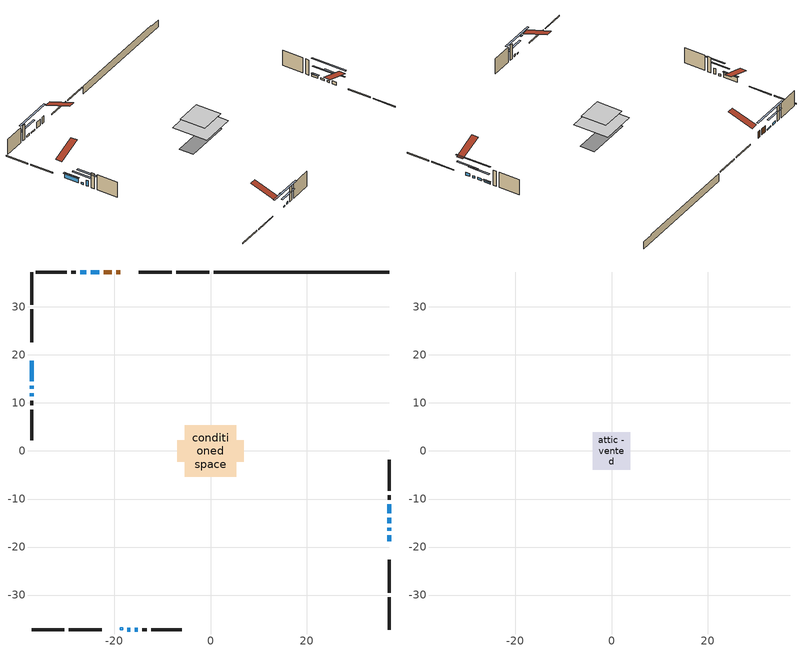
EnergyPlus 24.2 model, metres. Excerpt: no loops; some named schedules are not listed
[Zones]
conditioned space
 floor adiabatic (AdiabaticFloorConstruction): -5.32,-5.32 -5.32,5.32 5.32,5.32 5.32,-5.32 z3.05
 floor foundation (Slab1 construction): -6.95,-2.19 -6.95,2.19 6.95,2.19 6.95,-2.19 z-1.83
 wall outside (RimJoist1 construction): -0.24,37.27 -7.1,37.27 / -37.27,-37.27 -30.41,-37.27 / -37.27,37.27 -37.27,30.41 / 37.27,-37.27 37.27,-30.41 z0.61:0.91
 wall outside (RimJoist2 construction): -8.03,37.27 -14.89,37.27 / -29.48,-37.27 -22.62,-37.27 / -37.27,29.48 -37.27,22.62 / 37.27,-29.48 37.27,-22.62 z0.61:0.91
 wall outside (AdiabaticWallConstruction 1): -18.74,37.27 -19.6,37.27 / -20.53,37.27 -22.21,37.27 z0.61:2.64
 wall outside (AdiabaticWallConstruction): 37.27,-18.76 37.27,-17.54 z0.61:1.53; -37.27,18.76 -37.27,14.49 z0.61:2.13; 37.27,-16.61 37.27,-16 / 37.27,-15.08 37.27,-13.85 / -25.89,37.27 -27.12,37.27 / -15.8,-37.27 -15.18,-37.27 / -37.27,13.57 -37.27,12.95 / 37.27,-12.93 37.27,-11.1 z0.61:1.22; -23.14,37.27 -24.97,37.27 / -17.33,-37.27 -16.72,-37.27 z0.61:0.92; -37.27,12.03 -37.27,11.42 z0.61:2.44
 wall outside (Wall1 construction): -28.04,37.27 -29,37.27 / -14.25,-37.27 -13.29,-37.27 / -37.27,10.49 -37.27,9.53 / 37.27,-10.17 37.27,-9.21 z0.61:5.49
 wall outside (Wall2 construction): -29.93,37.27 -36.34,37.27 / -12.36,-37.27 -5.96,-37.27 / -37.27,8.6 -37.27,2.19 / 37.27,-8.28 37.27,-1.87 z0.61:5.49
 wall foundation (FoundationWall1 construction): 0.69,37.27,-1.83 0.69,37.27,0.61 33.61,37.27,0.61 33.61,37.27,0.31 37.27,37.27,0.31 37.27,37.27,-1.83
 window (WindowConstruction): 37.27,-18.76 37.27,-17.54 z0.61:1.52
 window (WindowConstruction 7): -37.27,18.76 -37.27,14.49 z0.61:2.13
 window (WindowConstruction 8): 37.27,-16.61 37.27,-16 z0.61:1.22
 window (WindowConstruction 9): -23.14,37.27 -24.97,37.27 z0.61:0.91
 window (WindowConstruction 10): -17.33,-37.27 -16.72,-37.27 z0.61:0.91
 window (WindowConstruction 1): 37.27,-15.07 37.27,-13.85 z0.61:1.22
 window (WindowConstruction 2): -25.89,37.27 -27.11,37.27 z0.61:1.22
 window (WindowConstruction 3): -15.79,-37.27 -15.18,-37.27 z0.61:1.22
 window (WindowConstruction 4): -37.27,13.56 -37.27,12.95 z0.61:1.22
 window (WindowConstruction 5): -37.27,12.03 -37.27,11.42 z0.61:2.44
 window (WindowConstruction 6): 37.27,-12.93 37.27,-11.1 z0.61:1.22
 door (Door): -18.75,37.27 -19.6,37.27 z0.61:2.64
 door (Door 1): -20.53,37.27 -22.21,37.27 z0.61:2.64
 ceiling adiabatic (AdiabaticFloorConstruction): 5.32,-5.32 5.32,5.32 -5.32,5.32 -5.32,-5.32 z3.05
 roof outside (AdiabaticRoofConstruction): -18.26,-37.27,5.49 -18.26,-36.79,5.65 -18.76,-36.79,5.65 -18.76,-37.27,5.49
 skylight (SkylightConstruction): -18.26,-37.27,5.49 -18.26,-36.79,5.64 -18.76,-36.79,5.64 -18.76,-37.27,5.49
attic - vented
 floor to conditioned space (Floor1 construction Reversed): -3.9,-3.9 -3.9,3.9 3.9,3.9 3.9,-3.9 z5.49
 roof outside (Roof1 construction): -17.82,37.27,5.49 -17.82,29.68,8.02 -15.82,29.68,8.02 -15.82,37.27,5.49; -19.69,-37.27,5.49 -19.69,-29.68,8.02 -21.69,-29.68,8.02 -21.69,-37.27,5.49; -37.27,19.69,5.49 -29.68,19.69,8.02 -29.68,21.69,8.02 -37.27,21.69,5.49; 37.27,-19.69,5.49 29.68,-19.69,8.02 29.68,-21.69,8.02 37.27,-21.69,5.49
shading: 37.27,-14.9 37.27,-21.4 37.68,-21.4 37.68,-14.9 z4.16; -37.27,14.29 -37.27,18.96 -37.68,18.96 -37.68,14.29 z2.34; 37.27,-10.92 37.27,-21.69 37.68,-21.69 37.68,-10.92 z6.3; -30.05,37.27 -18.06,37.27 -18.06,37.68 -30.05,37.68 z6; -11.64,-37.27 -22.41,-37.27 -22.41,-37.68 -11.64,-37.68 z6; 37.27,-11.22 37.27,-17.71 37.68,-17.71 37.68,-11.22 z3.86; -29.75,37.27 -23.26,37.27 -23.26,37.68 -29.75,37.68 z3.86; -12.54,-37.27 -18.43,-37.27 -18.43,-37.68 -12.54,-37.68 z3.86; -37.27,10.32 -37.27,16.2 -37.68,16.2 -37.68,10.32 z3.86; -37.27,8.78 -37.27,14.67 -37.68,14.67 -37.68,8.78 z5.08; 37.27,-10.9 37.27,-13.13 37.68,-13.13 37.68,-10.9 z1.42
[Building]
Building 1: Terrain=Suburbs
[Site:Location]
Toronto City Centre_ON: Latitude {deg}=43.63; Longitude {deg}=-79.39; Time Zone {hr}=-5; Elevation {m}=77; Keep Site Location Information=Yes
[Site:GroundTemperature:Shallow]
5.01852, 3.26908, 3.12898, 3.95918, 7.29196, 10.6092, 13.4851, 15.3069, 15.4617, 13.9799, 11.1774, 7.9619
[Site:WaterMainsTemperature]
Calculation Method=Schedule; Temperature Schedule=mains temperature schedule
[Material] Roughness=Rough; Thermal Absorptance=0.9
Name | Thickness {m} | Conductivity {W/m-K} | Density {kg/m3} | Specific Heat {J/kg-K} | Solar Absorptance | Visible Absorptance
asphalt or fiberglass shingles | 0.00635 | 0.162714 | 1121.4 | 1465.45 | 0.4 | 0.4
asphalt or fiberglass shingles 1 | 0.00635 | 0.162714 | 1121.4 | 1465.45 | 0.7 | 0.7
ceiling loosefill ins | 0.0846667 | 0.0480833 | 16.02 | 1046.75 | 0.7 | 0.7
ceiling stud and cavity | 0.1397 | 0.088943 | 65.682 | 1177.47 | 0.7 | 0.7
concrete 4.0 in. | 0.1016 | 1.803125 | 2242.8 | 837.4 | 0.7 | 0.7
concrete 8.0 in. | 0.2032 | 1.803125 | 2242.8 | 837.4 | 0.7 | 0.7
door material | 0.04445 | 0.053851 | 512.64 | 1214.23 | 0.7 | 0.7
door material 1 | 0.04445 | 0.327969 | 512.64 | 1214.23 | 0.7 | 0.7
exterior vertical ins | 0.0460229 | 0.029427 | 32.04 | 1214.23 | 0.7 | 0.7
floor covering | 0.0127 | 0.0433444 | 54.468 | 1339.84 | 0.6 | 0.6
floor rigid ins; roof rigid ins; wall rigid ins | 0.512978 | 0.029427 | 32.04 | 1214.23 | 0.7 | 0.7
floor stud and cavity | 0.1397 | 1.75129 | 37.0049 | 1207.88 | 0.7 | 0.7
furniture material conditioned space 1 | 0.1524 | 0.115458 | 640.8 | 1214.23 | 0.6 | 0.6
gypsum board | 0.0127 | 0.160291 | 801 | 837.4 | 0.6 | 0.6
gypsum board 1 | 0.0127 | 0.160291 | 801 | 837.4 | 0.7 | 0.7
osb sheathing 0.5 in. | 0.0127 | 0.115458 | 512.64 | 1214.23 | 0.7 | 0.7
osb sheathing 0.75 in. | 0.01905 | 0.115458 | 512.64 | 1214.23 | 0.7 | 0.7
osb sheathing 2.0 in. | 0.0508 | 0.115458 | 512.64 | 1214.23 | 0.7 | 0.7
rim joist stud and cavity | 0.0508 | 0.0451784 | 125.044 | 1163.47 | 0.6 | 0.6
rim joist stud and cavity 1 | 0.0508 | 0.029095 | 125.044 | 1163.47 | 0.6 | 0.6
roof stud and cavity | 0.18415 | 1.78685 | 37.0049 | 1207.88 | 0.6 | 0.6
wall stud and cavity | 0.1397 | 0.102505 | 139.0536 | 1170.24 | 0.7 | 0.7
wall stud and cavity 1 | 0.1397 | 0.0826441 | 139.0536 | 1170.24 | 0.7 | 0.7
wall stud and cavity 2 | 0.0889 | 0.380278 | 52.3479 | 1209.89 | 0.7 | 0.7
wall stud and cavity 3 | 0.0889 | 0.391764 | 83.0341 | 1211.67 | 0.7 | 0.7
wood siding | 0.0254 | 0.102417 | 544.68 | 1172.36 | 0.4 | 0.4
wood siding 1; wood siding 2; wood siding 3 | 0.0254 | 0.102417 | 544.68 | 1172.36 | 0.7 | 0.7
[WindowMaterial:SimpleGlazingSystem]
Name | U-Factor {W/m2-K} | Solar Heat Gain Coefficient
SkylightMaterial | 2.52208 | 0.5425
WindowMaterial | 1.75564 | 0.55
WindowMaterial 1 | 1.8692 | 0.49
WindowMaterial 2 | 1.805604 | 0.52
WindowMaterial 3 | 1.94131 | 0.46
WindowMaterial 4 | 1.82661 | 0.51
WindowMaterial 5 | 1.68239 | 0.59
WindowMaterial 6 | 7.0816 | 0.65
[Construction]
AdiabaticFloorConstruction: floor stud and cavity, floor rigid ins, osb sheathing 0.75 in., floor covering
AdiabaticRoofConstruction: asphalt or fiberglass shingles 1, roof rigid ins, osb sheathing 0.75 in., roof stud and cavity
AdiabaticWallConstruction: wood siding 2, wall rigid ins, wall stud and cavity 2, gypsum board
AdiabaticWallConstruction 1: wood siding 3, wall rigid ins, wall stud and cavity 2, gypsum board
Door: door material
Door 1: door material 1
Floor1 construction Reversed: gypsum board, ceiling stud and cavity, ceiling loosefill ins
FoundationWall1 construction: concrete 8.0 in., gypsum board 1
furniture construction conditioned space 1: furniture material conditioned space 1
PartitionWallConstruction: gypsum board, wall stud and cavity 3, gypsum board
RimJoist1 construction: wood siding 1, osb sheathing 2.0 in., rim joist stud and cavity
RimJoist2 construction: wood siding 1, osb sheathing 2.0 in., rim joist stud and cavity 1
Roof1 construction: asphalt or fiberglass shingles
SkylightConstruction: SkylightMaterial
Slab1 construction: concrete 4.0 in.
Wall1 construction: wood siding, osb sheathing 0.5 in., wall stud and cavity, gypsum board
Wall2 construction: wood siding, osb sheathing 0.5 in., wall stud and cavity 1, gypsum board
WindowConstruction: WindowMaterial
WindowConstruction 1; WindowConstruction 3; WindowConstruction 4; WindowConstruction 8: WindowMaterial 1
WindowConstruction 10; WindowConstruction 9: WindowMaterial 6
WindowConstruction 2: WindowMaterial 2
WindowConstruction 5: WindowMaterial 3
WindowConstruction 6: WindowMaterial 4
WindowConstruction 7: WindowMaterial 5
[Zone] Multiplier=1; Part of Total Floor Area=Yes
Name | Volume {m3}
attic - vented | 25.0728
conditioned space | 424.1
[Space]
Name | Zone | Volume {m3}
attic - vented 1 | attic - vented | 25.0728
conditioned space 1 | conditioned space | 424.1
[ZoneInfiltration:EffectiveLeakageArea]
infil attic - vented 1: Zone or Space=attic - vented 1; Schedule=Always On Discrete; Effective Air Leakage Area {cm2}=2555.37; Stack Coefficient=0.000175901; Wind Coefficient=8.96095e-06
[ZoneMixing]
whole house fan mix: Zone or Space=attic - vented; Schedule=Always On Continuous; Design Flow Rate Calculation Method=Flow/Zone; Design Flow Rate {m3/s}=0; Source Zone or Space=conditioned space
[SurfaceProperty:ExposedFoundationPerimeter]
Slab1: Exposed Perimeter Calculation Method=TotalExposedPerimeter; Total Exposed Perimeter {m}=36.577
[InternalMass] Zone or ZoneList=conditioned space; Space or SpaceList=conditioned space 1
Name | Construction | Surface Area {m2}
furniture mass conditioned space 1 | furniture construction conditioned space 1 | 69.5759
partition wall mass | PartitionWallConstruction | 173.94
[Lights]
interior lighting: Zone or ZoneList or Space or SpaceList=conditioned space 1; Schedule=interior lighting schedule; Design Level Calculation Method=LightingLevel; Lighting Level {W}=343.2; Return Air Fraction=0; Fraction Radiant=0.6; Fraction Visible=0.2; Fraction Replaceable=1
[People]
occupants: Zone or ZoneList or Space or SpaceList=conditioned space 1; Number of People Schedule=occupants schedule; Number of People Calculation Method=People; Number of People=3; Fraction Radiant=0.314171; Sensible Heat Fraction=0.56303; Activity Level Schedule=occupants activity schedule; Carbon Dioxide Generation Rate {m3/s-W}=0; Enable ASHRAE 55 Comfort Warnings=No; Mean Radiant Temperature Calculation Type=EnclosureAveraged
[ElectricEquipment] Zone or ZoneList or Space or SpaceList=conditioned space 1; Design Level Calculation Method=EquipmentLevel
Name | Schedule | Design Level {W} | Fraction Latent | Fraction Radiant | Fraction Lost
clothes dryer | clothes dryer schedule | 140.772 | 0.015 | 0.081 | 0.85
clothes washer | clothes washer schedule | 32.1985 | 0.03 | 0.162 | 0.7
cooking range | cooking range schedule | 215.147 | 0.08 | 0.432 | 0.2
dishwasher | dishwasher schedule | 66.8632 | 0.3 | 0.18 | 0.4
fridge | fridge schedule | 72.9452 | 0 | 0.6 | 0
mech vent house fan | mech vent house fan schedule | 0.95 | 0 | 0 | 1
mech vent house fan cfis | mech vent house fan cfis schedule | 0 | 0 | 0 | 0
misc plug loads | misc plug loads schedule | 494.7 | 0.045 | 0.513 | 0.1
whole house fan | Always On Discrete | 0 | 0 | 0 | 1
[OtherEquipment] Zone or ZoneList or Space or SpaceList=conditioned space 1; Design Level Calculation Method=EquipmentLevel
Name | Fuel Type | Schedule | Design Level {W} | Fraction Latent | Fraction Radiant | Fraction Lost
clothes dryer 1 | Electricity | clothes dryer schedule | 0 | 0.015 | 0.081 | 0.85
cooking range 1 | Electricity | cooking range schedule | 0 | 0.08 | 0.432 | 0.2
general water use latent | None | general water use schedule | 62.594 | 1 | 0 | 0
general water use sensible | None | general water use schedule | -61.6891 | 0 | 0.6 | 0
mech vent house fan latent load | None | Always On Discrete | 0 | 1 | 0 | 0
mech vent house fan sensible load | None | Always On Discrete | 0 | 0 | 0 | 0
water heater energy adjustment1 | NaturalGas | Always On Discrete | 0.01 | 0 | 0 | 1
[ZoneInfiltration:DesignFlowRate] Zone or ZoneList or Space or SpaceList=conditioned space 1; Schedule=Always On Discrete; Design Flow Rate Calculation Method=Flow/Zone; Design Flow Rate {m3/s}=0
infil flow; natural vent flow; whole house fan flow
[AvailabilityManager:Scheduled]
central ac and furnace airloop Availability Manager: Schedule=Always On Discrete
[Foundation:Kiva]
Foundation Kiva 1: Initial Indoor Air Temperature {C}=18; Wall Height Above Grade {m}=0.609996; Wall Depth Below Slab {m}=0.2032; Custom Block Material Name 1=exterior vertical ins; Custom Block Depth 1 {m}=2.43998; Custom Block X Position 1 {m}=0.2159; Custom Block Z Position 1 {m}=0
[Foundation:Kiva:Settings]
Soil Conductivity {W/m-K}=0.849921; Soil Density {kg/m3}=1842.3; Soil Specific Heat {J/kg-K}=418.7; Ground Solar Absorptivity=0.9; Ground Thermal Absorptivity=0.9; Ground Surface Roughness {m}=0.03; Far-Field Width {m}=40; Deep-Ground Boundary Condition=ZeroFlux; Deep-Ground Depth {m}=40; Minimum Cell Dimension {m}=0.2; Maximum Cell Growth Coefficient=3; Simulation Timestep=Timestep
[Exterior:Lights]
exterior lighting: Schedule=exterior lighting schedule; Design Level {W}=75.6
[EnergyManagementSystem:GlobalVariable]
central_ac_and_furnace_airloop_Fan_RTF
infil_program_Qfan
infil_program_Qinf
natural_vent_program_Qnv
natural_vent_program_Qwhf
[EnergyManagementSystem:Sensor]
Name | Output:Variable or Output:Meter Index Key | Output:Variable or Output:Meter
airflow_gain | infil flow | Infiltration Sensible Heat Gain Energy
airflow_gain_1 | natural vent flow | Infiltration Sensible Heat Gain Energy
airflow_gain_2 | whole house fan flow | Infiltration Sensible Heat Gain Energy
airflow_loss | infil flow | Infiltration Sensible Heat Loss Energy
airflow_loss_1 | natural vent flow | Infiltration Sensible Heat Loss Energy
airflow_loss_2 | whole house fan flow | Infiltration Sensible Heat Loss Energy
clg_load_cond |  | Cooling:EnergyTransfer:Zone:CONDITIONED SPACE
clg_sp_s; clg_sp_s_1 | cooling setpoint | Schedule Value
clothes_dryer_exhaust_0_sch_s | clothes dryer exhaust 0 schedule | Schedule Value
cool_season | cooling season schedule | Schedule Value
htg_load_cond |  | Heating:EnergyTransfer:Zone:CONDITIONED SPACE
htg_sp_s; htg_sp_s_1 | heating setpoint | Schedule Value
ig_ee_conv | clothes dryer | Electric Equipment Convective Heating Energy
ig_ee_conv_2 | cooking range | Electric Equipment Convective Heating Energy
ig_ee_conv_4 | fridge | Electric Equipment Convective Heating Energy
ig_ee_conv_5 | misc plug loads | Electric Equipment Convective Heating Energy
ig_ee_conv_6 | whole house fan | Electric Equipment Convective Heating Energy
ig_ee_rad | clothes dryer | Electric Equipment Radiant Heating Energy
ig_ee_rad_2 | cooking range | Electric Equipment Radiant Heating Energy
ig_ee_rad_4 | fridge | Electric Equipment Radiant Heating Energy
ig_ee_rad_5 | misc plug loads | Electric Equipment Radiant Heating Energy
ig_ee_rad_6 | whole house fan | Electric Equipment Radiant Heating Energy
ig_lgt_conv | interior lighting | Lights Convective Heating Energy
ig_lgt_rad | interior lighting | Lights Radiant Heating Energy
ig_lgt_vis | interior lighting | Lights Visible Radiation Heating Energy
ig_oe_conv | clothes dryer 1 | Other Equipment Convective Heating Energy
ig_oe_conv_1 | cooking range 1 | Other Equipment Convective Heating Energy
ig_oe_conv_2 | general water use latent | Other Equipment Convective Heating Energy
ig_oe_conv_3 | general water use sensible | Other Equipment Convective Heating Energy
ig_oe_conv_4 | water heater energy adjustment1 | Other Equipment Convective Heating Energy
ig_oe_rad | clothes dryer 1 | Other Equipment Radiant Heating Energy
ig_oe_rad_1 | cooking range 1 | Other Equipment Radiant Heating Energy
ig_oe_rad_2 | general water use latent | Other Equipment Radiant Heating Energy
ig_oe_rad_3 | general water use sensible | Other Equipment Radiant Heating Energy
ig_oe_rad_4 | water heater energy adjustment1 | Other Equipment Radiant Heating Energy
ig_ppl_conv | occupants | People Convective Heating Energy
ig_ppl_rad | occupants | People Radiant Heating Energy
im_conv | furniture mass conditioned space 1 | Surface Inside Face Convection Heat Gain Energy
im_conv_1 | partition wall mass | Surface Inside Face Convection Heat Gain Energy
im_ig | furniture mass conditioned space 1 | Surface Inside Face Internal Gains Radiation Heat Gain Energy
im_ig_1 | partition wall mass | Surface Inside Face Internal Gains Radiation Heat Gain Energy
im_lgt | furniture mass conditioned space 1 | Surface Inside Face Lights Radiation Heat Gain Energy
im_lgt_1 | partition wall mass | Surface Inside Face Lights Radiation Heat Gain Energy
im_sol | furniture mass conditioned space 1 | Surface Inside Face Solar Radiation Heat Gain Energy
im_sol_1 | partition wall mass | Surface Inside Face Solar Radiation Heat Gain Energy
im_surf | furniture mass conditioned space 1 | Surface Inside Face Net Surface Thermal Radiation Heat Gain Energy
im_surf_1 | partition wall mass | Surface Inside Face Net Surface Thermal Radiation Heat Gain Energy
mv_conv | mech vent house fan | Electric Equipment Convective Heating Energy
mv_conv_1 | mech vent house fan cfis | Electric Equipment Convective Heating Energy
mv_conv_2 | mech vent house fan latent load | Other Equipment Convective Heating Energy
mv_conv_3 | mech vent house fan sensible load | Other Equipment Convective Heating Energy
mv_rad | mech vent house fan | Electric Equipment Radiant Heating Energy
mv_rad_1 | mech vent house fan cfis | Electric Equipment Radiant Heating Energy
mv_rad_2 | mech vent house fan latent load | Other Equipment Radiant Heating Energy
mv_rad_3 | mech vent house fan sensible load | Other Equipment Radiant Heating Energy
natural_vent_s | natural vent schedule | Schedule Value
out_pb_s |  | Site Outdoor Air Barometric Pressure
out_wt_s |  | Site Outdoor Air Humidity Ratio
site_vw_s |  | Site Wind Speed
ss_back_out | Window1 | Surface Window Shortwave from Zone Back Out Window Heat Transfer Rate
ss_back_out_1 | Window11 | Surface Window Shortwave from Zone Back Out Window Heat Transfer Rate
ss_back_out_10 | Window7 | Surface Window Shortwave from Zone Back Out Window Heat Transfer Rate
ss_back_out_11 | Window9 | Surface Window Shortwave from Zone Back Out Window Heat Transfer Rate
ss_back_out_2 | Window13 | Surface Window Shortwave from Zone Back Out Window Heat Transfer Rate
ss_back_out_3 | Window14 | Surface Window Shortwave from Zone Back Out Window Heat Transfer Rate
ss_back_out_4 | Window15 | Surface Window Shortwave from Zone Back Out Window Heat Transfer Rate
ss_back_out_5 | Window18 | Surface Window Shortwave from Zone Back Out Window Heat Transfer Rate
ss_back_out_6 | Window2 | Surface Window Shortwave from Zone Back Out Window Heat Transfer Rate
ss_back_out_7 | Window4 | Surface Window Shortwave from Zone Back Out Window Heat Transfer Rate
ss_back_out_8 | Window5 | Surface Window Shortwave from Zone Back Out Window Heat Transfer Rate
ss_back_out_9 | Window6 | Surface Window Shortwave from Zone Back Out Window Heat Transfer Rate
ss_conv | Door1 | Surface Inside Face Convection Heat Gain Energy
ss_conv_1 | Door2 | Surface Inside Face Convection Heat Gain Energy
ss_conv_10 | Window5 | Surface Inside Face Convection Heat Gain Energy
ss_conv_11 | Window6 | Surface Inside Face Convection Heat Gain Energy
ss_conv_12 | Window7 | Surface Inside Face Convection Heat Gain Energy
ss_conv_13 | Window9 | Surface Inside Face Convection Heat Gain Energy
ss_conv_2 | Window1 | Surface Inside Face Convection Heat Gain Energy
ss_conv_3 | Window11 | Surface Inside Face Convection Heat Gain Energy
ss_conv_4 | Window13 | Surface Inside Face Convection Heat Gain Energy
ss_conv_5 | Window14 | Surface Inside Face Convection Heat Gain Energy
ss_conv_6 | Window15 | Surface Inside Face Convection Heat Gain Energy
ss_conv_7 | Window18 | Surface Inside Face Convection Heat Gain Energy
ss_conv_8 | Window2 | Surface Inside Face Convection Heat Gain Energy
ss_conv_9 | Window4 | Surface Inside Face Convection Heat Gain Energy
ss_ig | Door1 | Surface Inside Face Internal Gains Radiation Heat Gain Energy
ss_ig_1 | Door2 | Surface Inside Face Internal Gains Radiation Heat Gain Energy
ss_ig_10 | Window5 | Surface Inside Face Internal Gains Radiation Heat Gain Energy
ss_ig_11 | Window6 | Surface Inside Face Internal Gains Radiation Heat Gain Energy
ss_ig_12 | Window7 | Surface Inside Face Internal Gains Radiation Heat Gain Energy
ss_ig_13 | Window9 | Surface Inside Face Internal Gains Radiation Heat Gain Energy
ss_ig_2 | Window1 | Surface Inside Face Internal Gains Radiation Heat Gain Energy
ss_ig_3 | Window11 | Surface Inside Face Internal Gains Radiation Heat Gain Energy
ss_ig_4 | Window13 | Surface Inside Face Internal Gains Radiation Heat Gain Energy
ss_ig_5 | Window14 | Surface Inside Face Internal Gains Radiation Heat Gain Energy
ss_ig_6 | Window15 | Surface Inside Face Internal Gains Radiation Heat Gain Energy
ss_ig_7 | Window18 | Surface Inside Face Internal Gains Radiation Heat Gain Energy
ss_ig_8 | Window2 | Surface Inside Face Internal Gains Radiation Heat Gain Energy
ss_ig_9 | Window4 | Surface Inside Face Internal Gains Radiation Heat Gain Energy
ss_lgt | Door1 | Surface Inside Face Lights Radiation Heat Gain Energy
ss_lgt_1 | Door2 | Surface Inside Face Lights Radiation Heat Gain Energy
ss_sol | Door1 | Surface Inside Face Solar Radiation Heat Gain Energy
ss_sol_1 | Door2 | Surface Inside Face Solar Radiation Heat Gain Energy
ss_surf | Door1 | Surface Inside Face Net Surface Thermal Radiation Heat Gain Energy
ss_surf_1 | Door2 | Surface Inside Face Net Surface Thermal Radiation Heat Gain Energy
ss_surf_10 | Window5 | Surface Inside Face Net Surface Thermal Radiation Heat Gain Energy
ss_surf_11 | Window6 | Surface Inside Face Net Surface Thermal Radiation Heat Gain Energy
ss_surf_12 | Window7 | Surface Inside Face Net Surface Thermal Radiation Heat Gain Energy
ss_surf_13 | Window9 | Surface Inside Face Net Surface Thermal Radiation Heat Gain Energy
ss_surf_2 | Window1 | Surface Inside Face Net Surface Thermal Radiation Heat Gain Energy
ss_surf_3 | Window11 | Surface Inside Face Net Surface Thermal Radiation Heat Gain Energy
ss_surf_4 | Window13 | Surface Inside Face Net Surface Thermal Radiation Heat Gain Energy
ss_surf_5 | Window14 | Surface Inside Face Net Surface Thermal Radiation Heat Gain Energy
ss_surf_6 | Window15 | Surface Inside Face Net Surface Thermal Radiation Heat Gain Energy
ss_surf_7 | Window18 | Surface Inside Face Net Surface Thermal Radiation Heat Gain Energy
ss_surf_8 | Window2 | Surface Inside Face Net Surface Thermal Radiation Heat Gain Energy
ss_surf_9 | Window4 | Surface Inside Face Net Surface Thermal Radiation Heat Gain Energy
ss_trans_in | Window1 | Surface Window Transmitted Solar Radiation Rate
ss_trans_in_1 | Window11 | Surface Window Transmitted Solar Radiation Rate
ss_trans_in_10 | Window7 | Surface Window Transmitted Solar Radiation Rate
ss_trans_in_11 | Window9 | Surface Window Transmitted Solar Radiation Rate
ss_trans_in_2 | Window13 | Surface Window Transmitted Solar Radiation Rate
ss_trans_in_3 | Window14 | Surface Window Transmitted Solar Radiation Rate
ss_trans_in_4 | Window15 | Surface Window Transmitted Solar Radiation Rate
ss_trans_in_5 | Window18 | Surface Window Transmitted Solar Radiation Rate
ss_trans_in_6 | Window2 | Surface Window Transmitted Solar Radiation Rate
ss_trans_in_7 | Window4 | Surface Window Transmitted Solar Radiation Rate
ss_trans_in_8 | Window5 | Surface Window Transmitted Solar Radiation Rate
ss_trans_in_9 | Window6 | Surface Window Transmitted Solar Radiation Rate
ss_trans_out | Window1 | Surface Inside Face Initial Transmitted Diffuse Transmitted Out Window Solar Radiation Rate
ss_trans_out_1 | Window11 | Surface Inside Face Initial Transmitted Diffuse Transmitted Out Window Solar Radiation Rate
ss_trans_out_10 | Window7 | Surface Inside Face Initial Transmitted Diffuse Transmitted Out Window Solar Radiation Rate
ss_trans_out_11 | Window9 | Surface Inside Face Initial Transmitted Diffuse Transmitted Out Window Solar Radiation Rate
ss_trans_out_2 | Window13 | Surface Inside Face Initial Transmitted Diffuse Transmitted Out Window Solar Radiation Rate
ss_trans_out_3 | Window14 | Surface Inside Face Initial Transmitted Diffuse Transmitted Out Window Solar Radiation Rate
ss_trans_out_4 | Window15 | Surface Inside Face Initial Transmitted Diffuse Transmitted Out Window Solar Radiation Rate
ss_trans_out_5 | Window18 | Surface Inside Face Initial Transmitted Diffuse Transmitted Out Window Solar Radiation Rate
ss_trans_out_6 | Window2 | Surface Inside Face Initial Transmitted Diffuse Transmitted Out Window Solar Radiation Rate
ss_trans_out_7 | Window4 | Surface Inside Face Initial Transmitted Diffuse Transmitted Out Window Solar Radiation Rate
ss_trans_out_8 | Window5 | Surface Inside Face Initial Transmitted Diffuse Transmitted Out Window Solar Radiation Rate
ss_trans_out_9 | Window6 | Surface Inside Face Initial Transmitted Diffuse Transmitted Out Window Solar Radiation Rate
s_conv | Floor1 | Surface Inside Face Convection Heat Gain Energy
s_conv_1 | FoundationWall1 | Surface Inside Face Convection Heat Gain Energy
s_conv_10 | RimJoist2:270 | Surface Inside Face Convection Heat Gain Energy
